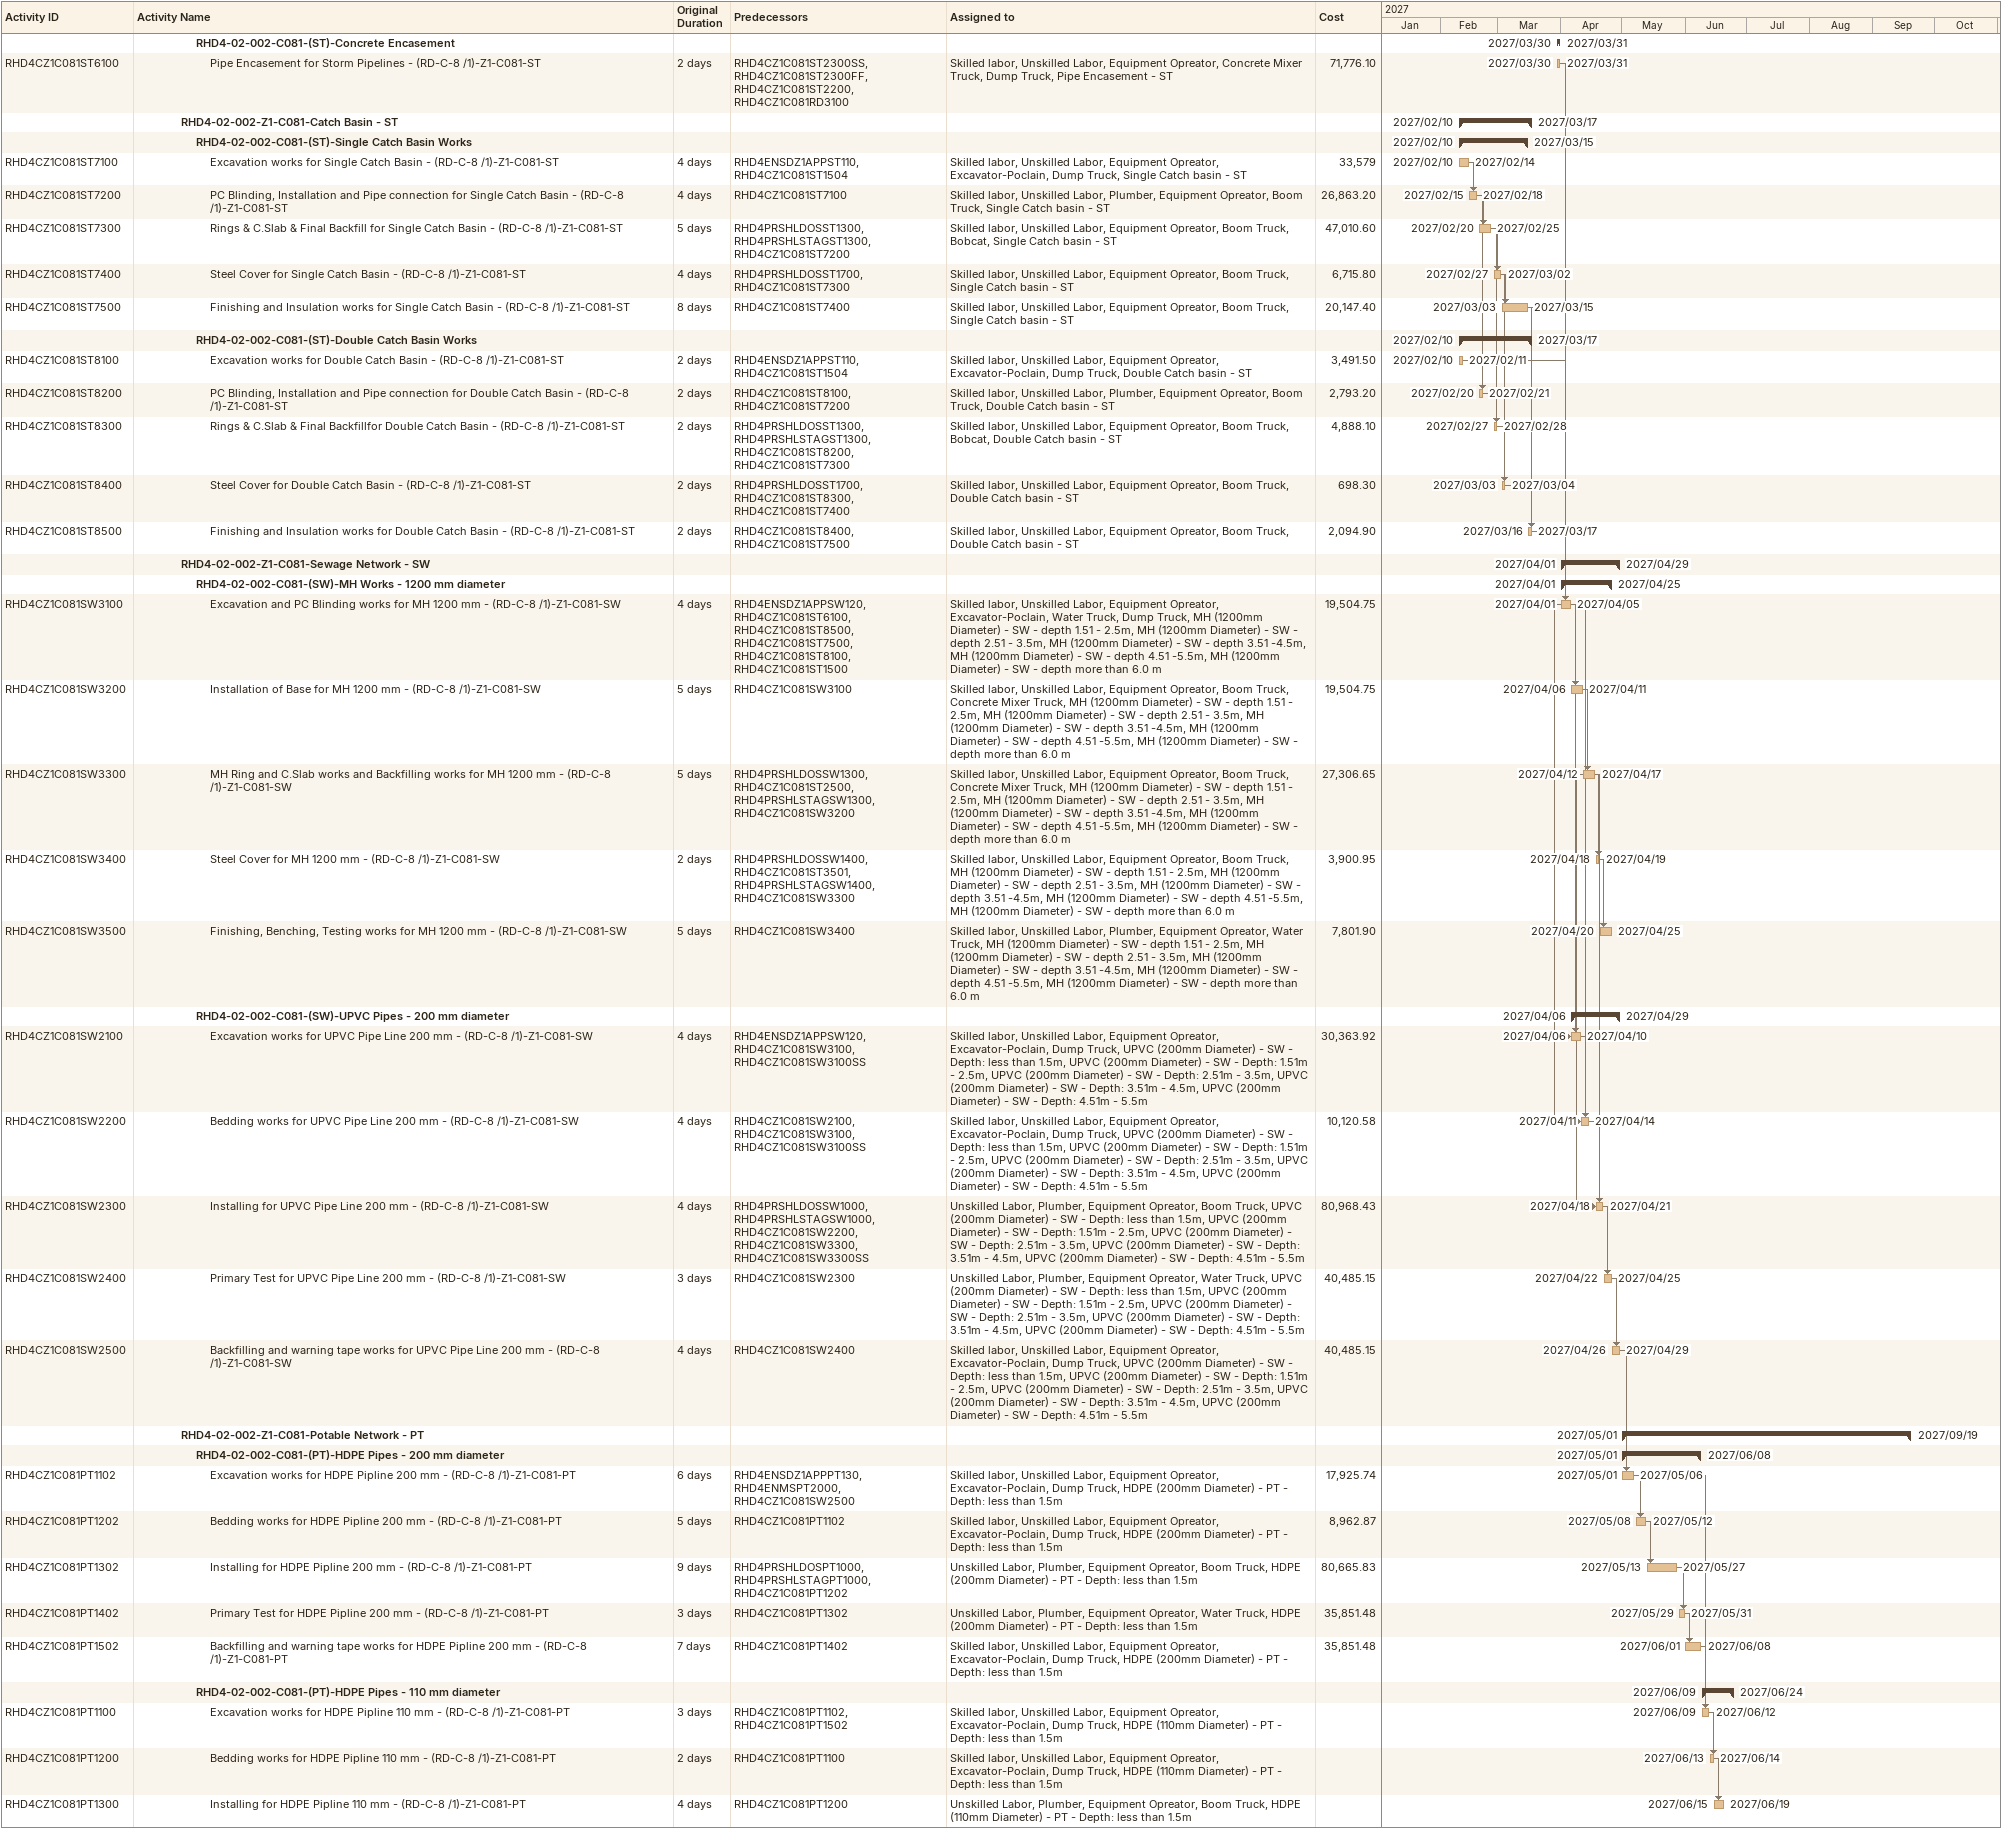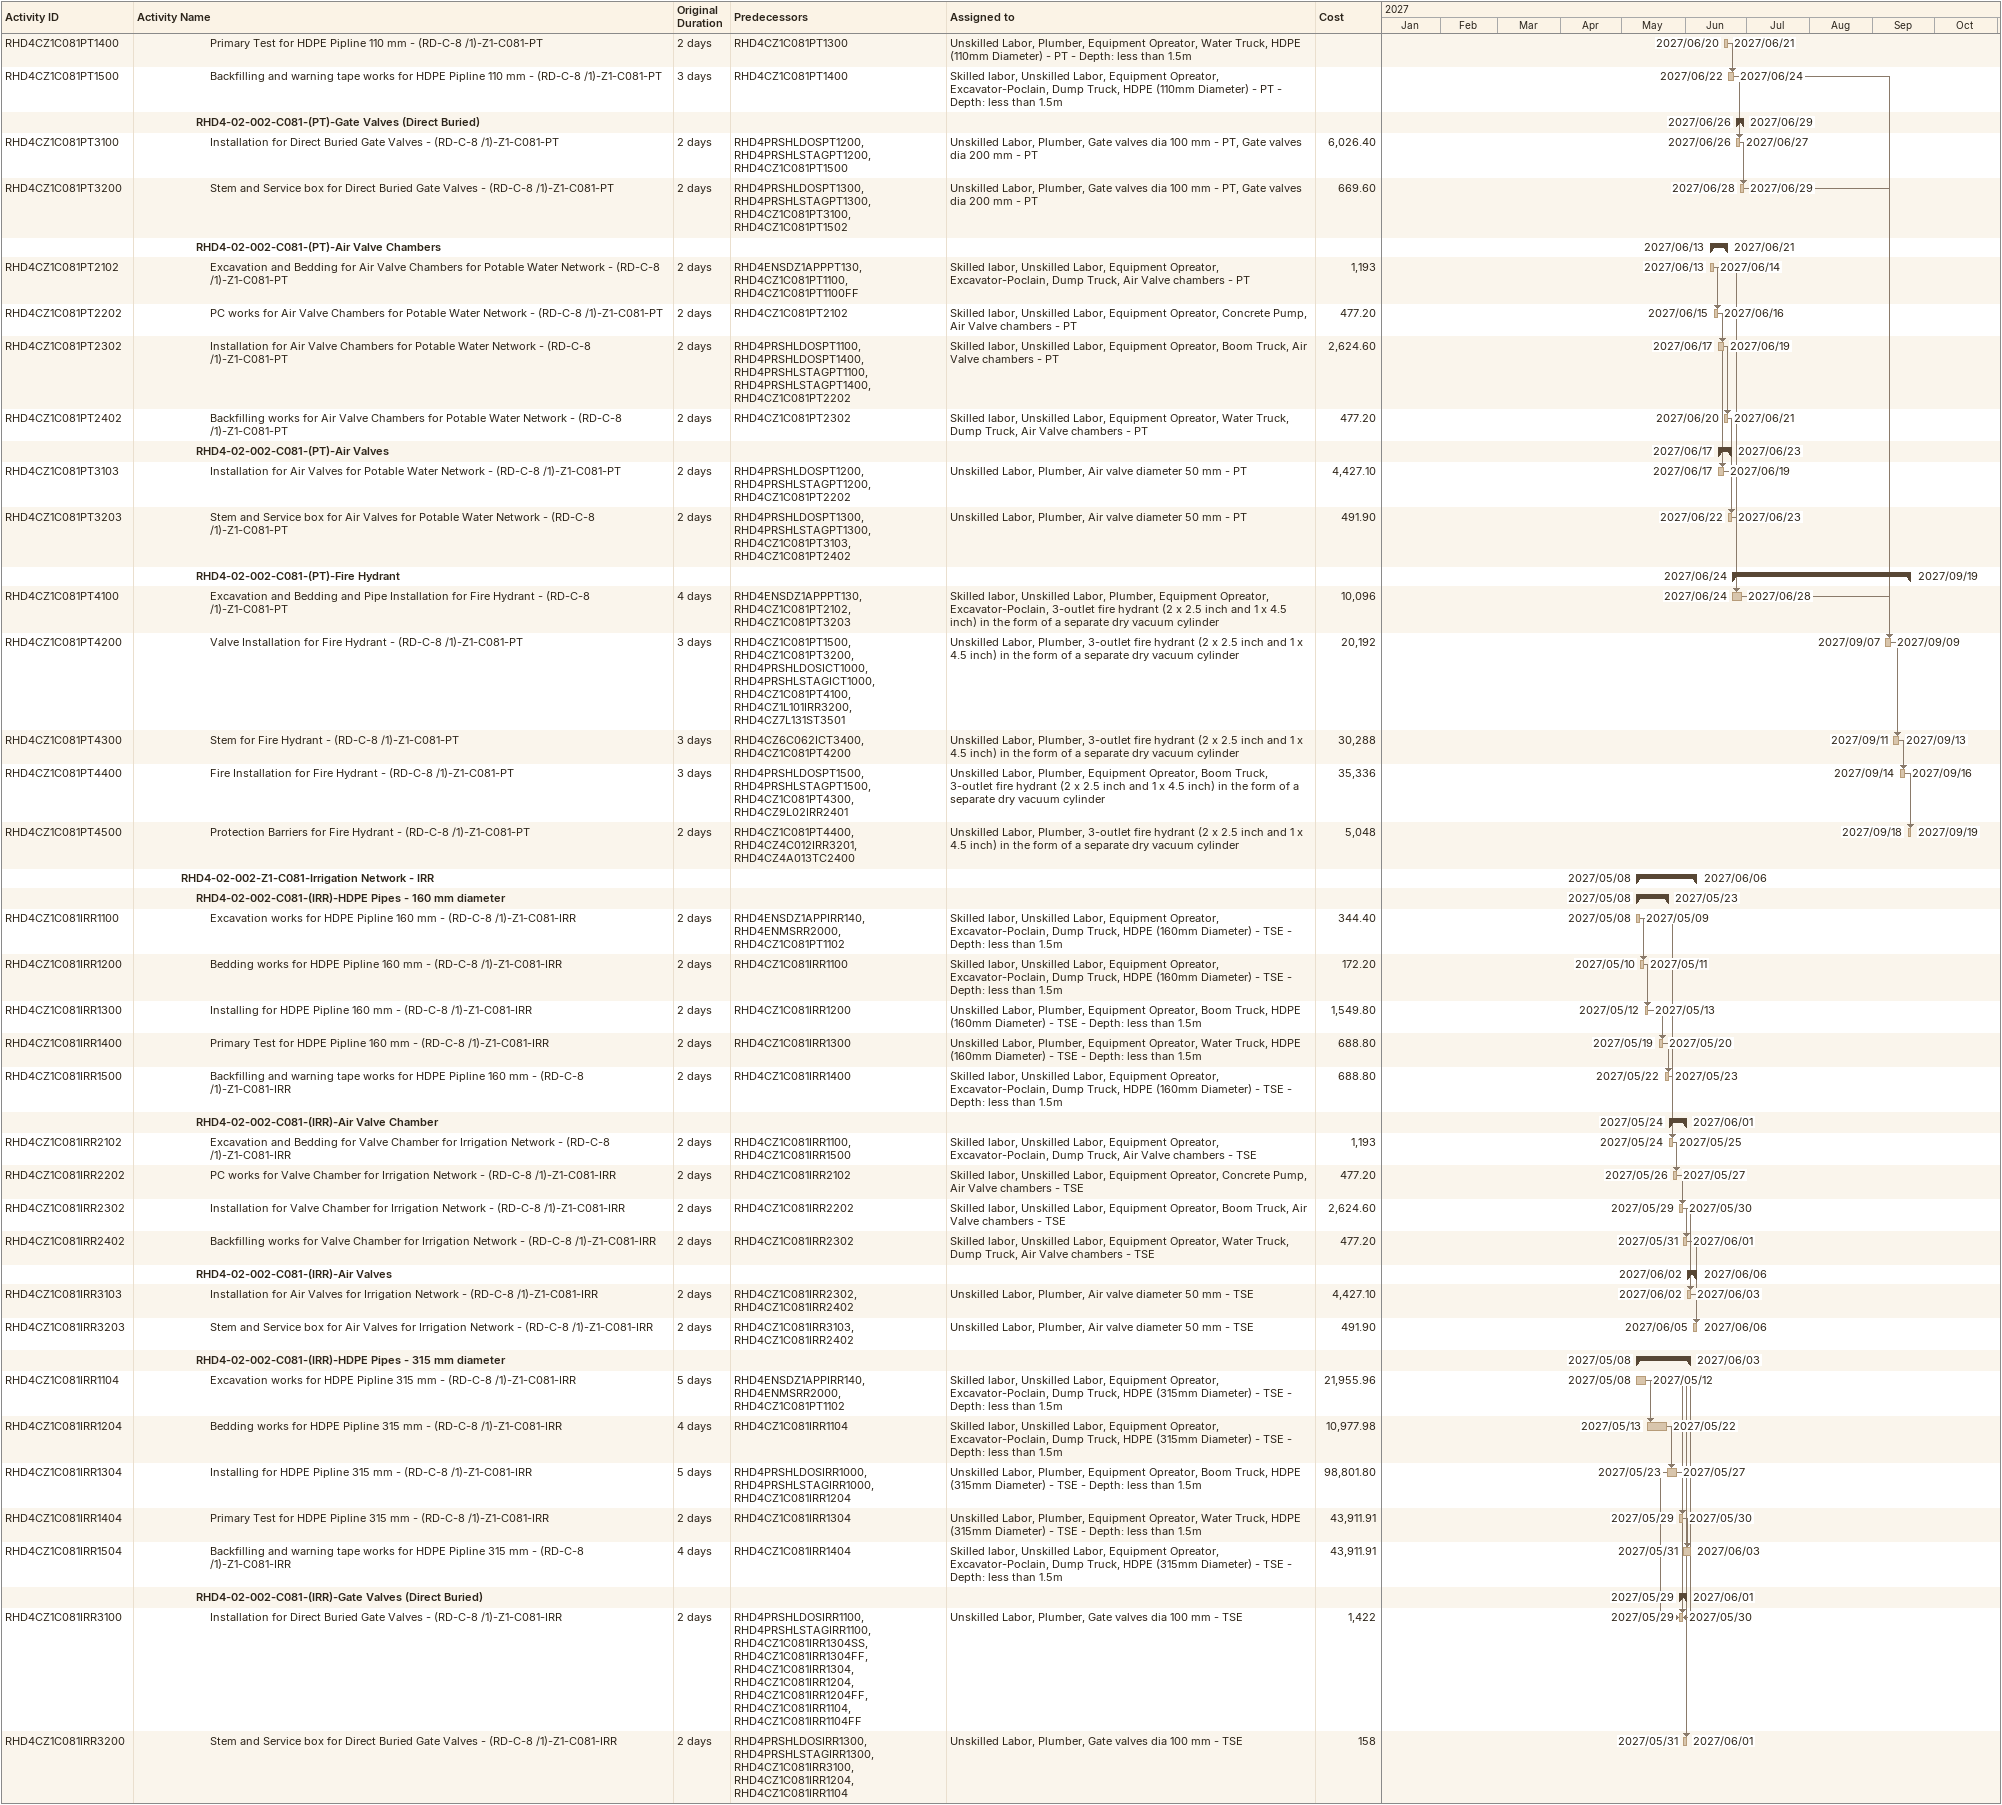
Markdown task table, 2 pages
| ID | Level | Task | Original duration | Start | Finish | Predecessors | Resources | Cost |
|---|---|---|---|---|---|---|---|---|
|  | 5 | **RHD4-02-002-C081-(ST)-Concrete Encasement** |  | 2027-03-30 | 2027-03-31 |  |  |  |
| RHD4CZ1C081ST6100 | 6 | Pipe Encasement for Storm Pipelines - (RD-C-8 /1)-Z1-C081-ST | 2d | 2027-03-30 | 2027-03-31 | RHD4CZ1C081ST2300SS, RHD4CZ1C081ST2300FF, RHD4CZ1C081ST2200, RHD4CZ1C081RD3100 | Skilled labor, Unskilled Labor, Equipment Opreator, Concrete Mixer Truck, Dump Truck, Pipe Encasement - ST | 71776.10 |
|  | 4 | **RHD4-02-002-Z1-C081-Catch Basin - ST** |  | 2027-02-10 | 2027-03-17 |  |  |  |
|  | 5 | **RHD4-02-002-C081-(ST)-Single Catch Basin Works** |  | 2027-02-10 | 2027-03-15 |  |  |  |
| RHD4CZ1C081ST7100 | 6 | Excavation works for Single Catch Basin - (RD-C-8 /1)-Z1-C081-ST | 4d | 2027-02-10 | 2027-02-14 | RHD4ENSDZ1APPST110, RHD4CZ1C081ST1504 | Skilled labor, Unskilled Labor, Equipment Opreator, Excavator-Poclain, Dump Truck, Single Catch basin - ST | 33579 |
| RHD4CZ1C081ST7200 | 6 | PC Blinding, Installation and Pipe connection for Single Catch Basin - (RD-C-8 /1)-Z1-C081-ST | 4d | 2027-02-15 | 2027-02-18 | RHD4CZ1C081ST7100 | Skilled labor, Unskilled Labor, Plumber, Equipment Opreator, Boom Truck, Single Catch basin - ST | 26863.20 |
| RHD4CZ1C081ST7300 | 6 | Rings & C.Slab & Final Backfill for Single Catch Basin - (RD-C-8 /1)-Z1-C081-ST | 5d | 2027-02-20 | 2027-02-25 | RHD4PRSHLDOSST1300, RHD4PRSHLSTAGST1300, RHD4CZ1C081ST7200 | Skilled labor, Unskilled Labor, Equipment Opreator, Boom Truck, Bobcat, Single Catch basin - ST | 47010.60 |
| RHD4CZ1C081ST7400 | 6 | Steel Cover for Single Catch Basin - (RD-C-8 /1)-Z1-C081-ST | 4d | 2027-02-27 | 2027-03-02 | RHD4PRSHLDOSST1700, RHD4CZ1C081ST7300 | Skilled labor, Unskilled Labor, Equipment Opreator, Boom Truck, Single Catch basin - ST | 6715.80 |
| RHD4CZ1C081ST7500 | 6 | Finishing and Insulation works for Single Catch Basin - (RD-C-8 /1)-Z1-C081-ST | 8d | 2027-03-03 | 2027-03-15 | RHD4CZ1C081ST7400 | Skilled labor, Unskilled Labor, Equipment Opreator, Boom Truck, Single Catch basin - ST | 20147.40 |
|  | 5 | **RHD4-02-002-C081-(ST)-Double Catch Basin Works** |  | 2027-02-10 | 2027-03-17 |  |  |  |
| RHD4CZ1C081ST8100 | 6 | Excavation works for Double Catch Basin - (RD-C-8 /1)-Z1-C081-ST | 2d | 2027-02-10 | 2027-02-11 | RHD4ENSDZ1APPST110, RHD4CZ1C081ST1504 | Skilled labor, Unskilled Labor, Equipment Opreator, Excavator-Poclain, Dump Truck, Double Catch basin - ST | 3491.50 |
| RHD4CZ1C081ST8200 | 6 | PC Blinding, Installation and Pipe connection for Double Catch Basin - (RD-C-8 /1)-Z1-C081-ST | 2d | 2027-02-20 | 2027-02-21 | RHD4CZ1C081ST8100, RHD4CZ1C081ST7200 | Skilled labor, Unskilled Labor, Plumber, Equipment Opreator, Boom Truck, Double Catch basin - ST | 2793.20 |
| RHD4CZ1C081ST8300 | 6 | Rings & C.Slab & Final Backfillfor Double Catch Basin - (RD-C-8 /1)-Z1-C081-ST | 2d | 2027-02-27 | 2027-02-28 | RHD4PRSHLDOSST1300, RHD4PRSHLSTAGST1300, RHD4CZ1C081ST8200, RHD4CZ1C081ST7300 | Skilled labor, Unskilled Labor, Equipment Opreator, Boom Truck, Bobcat, Double Catch basin - ST | 4888.10 |
| RHD4CZ1C081ST8400 | 6 | Steel Cover for Double Catch Basin - (RD-C-8 /1)-Z1-C081-ST | 2d | 2027-03-03 | 2027-03-04 | RHD4PRSHLDOSST1700, RHD4CZ1C081ST8300, RHD4CZ1C081ST7400 | Skilled labor, Unskilled Labor, Equipment Opreator, Boom Truck, Double Catch basin - ST | 698.30 |
| RHD4CZ1C081ST8500 | 6 | Finishing and Insulation works for Double Catch Basin - (RD-C-8 /1)-Z1-C081-ST | 2d | 2027-03-16 | 2027-03-17 | RHD4CZ1C081ST8400, RHD4CZ1C081ST7500 | Skilled labor, Unskilled Labor, Equipment Opreator, Boom Truck, Double Catch basin - ST | 2094.90 |
|  | 4 | **RHD4-02-002-Z1-C081-Sewage Network - SW** |  | 2027-04-01 | 2027-04-29 |  |  |  |
|  | 5 | **RHD4-02-002-C081-(SW)-MH Works - 1200 mm diameter** |  | 2027-04-01 | 2027-04-25 |  |  |  |
| RHD4CZ1C081SW3100 | 6 | Excavation and PC Blinding works for MH 1200 mm - (RD-C-8 /1)-Z1-C081-SW | 4d | 2027-04-01 | 2027-04-05 | RHD4ENSDZ1APPSW120, RHD4CZ1C081ST6100, RHD4CZ1C081ST8500, RHD4CZ1C081ST7500, RHD4CZ1C081ST8100, RHD4CZ1C081ST1500 | Skilled labor, Unskilled Labor, Equipment Opreator, Excavator-Poclain, Water Truck, Dump Truck, MH (1200mm Diameter) - SW - depth 1.51 - 2.5m, MH (1200mm Diameter) - SW - depth 2.51 - 3.5m, MH (1200mm Diameter) - SW - depth 3.51 -4.5m, MH (1200mm Diameter) - SW - depth 4.51 -5.5m, MH (1200mm Diameter) - SW - depth more than 6.0 m | 19504.75 |
| RHD4CZ1C081SW3200 | 6 | Installation of Base for MH 1200 mm - (RD-C-8 /1)-Z1-C081-SW | 5d | 2027-04-06 | 2027-04-11 | RHD4CZ1C081SW3100 | Skilled labor, Unskilled Labor, Equipment Opreator, Boom Truck, Concrete Mixer Truck, MH (1200mm Diameter) - SW - depth 1.51 - 2.5m, MH (1200mm Diameter) - SW - depth 2.51 - 3.5m, MH (1200mm Diameter) - SW - depth 3.51 -4.5m, MH (1200mm Diameter) - SW - depth 4.51 -5.5m, MH (1200mm Diameter) - SW - depth more than 6.0 m | 19504.75 |
| RHD4CZ1C081SW3300 | 6 | MH Ring and C.Slab works and Backfilling works for MH 1200 mm - (RD-C-8 /1)-Z1-C081-SW | 5d | 2027-04-12 | 2027-04-17 | RHD4PRSHLDOSSW1300, RHD4CZ1C081ST2500, RHD4PRSHLSTAGSW1300, RHD4CZ1C081SW3200 | Skilled labor, Unskilled Labor, Equipment Opreator, Boom Truck, Concrete Mixer Truck, MH (1200mm Diameter) - SW - depth 1.51 - 2.5m, MH (1200mm Diameter) - SW - depth 2.51 - 3.5m, MH (1200mm Diameter) - SW - depth 3.51 -4.5m, MH (1200mm Diameter) - SW - depth 4.51 -5.5m, MH (1200mm Diameter) - SW - depth more than 6.0 m | 27306.65 |
| RHD4CZ1C081SW3400 | 6 | Steel Cover for MH 1200 mm - (RD-C-8 /1)-Z1-C081-SW | 2d | 2027-04-18 | 2027-04-19 | RHD4PRSHLDOSSW1400, RHD4CZ1C081ST3501, RHD4PRSHLSTAGSW1400, RHD4CZ1C081SW3300 | Skilled labor, Unskilled Labor, Equipment Opreator, Boom Truck, MH (1200mm Diameter) - SW - depth 1.51 - 2.5m, MH (1200mm Diameter) - SW - depth 2.51 - 3.5m, MH (1200mm Diameter) - SW - depth 3.51 -4.5m, MH (1200mm Diameter) - SW - depth 4.51 -5.5m, MH (1200mm Diameter) - SW - depth more than 6.0 m | 3900.95 |
| RHD4CZ1C081SW3500 | 6 | Finishing, Benching, Testing works for MH 1200 mm - (RD-C-8 /1)-Z1-C081-SW | 5d | 2027-04-20 | 2027-04-25 | RHD4CZ1C081SW3400 | Skilled labor, Unskilled Labor, Plumber, Equipment Opreator, Water Truck, MH (1200mm Diameter) - SW - depth 1.51 - 2.5m, MH (1200mm Diameter) - SW - depth 2.51 - 3.5m, MH (1200mm Diameter) - SW - depth 3.51 -4.5m, MH (1200mm Diameter) - SW - depth 4.51 -5.5m, MH (1200mm Diameter) - SW - depth more than 6.0 m | 7801.90 |
|  | 5 | **RHD4-02-002-C081-(SW)-UPVC Pipes - 200 mm diameter** |  | 2027-04-06 | 2027-04-29 |  |  |  |
| RHD4CZ1C081SW2100 | 6 | Excavation works for UPVC Pipe Line 200 mm - (RD-C-8 /1)-Z1-C081-SW | 4d | 2027-04-06 | 2027-04-10 | RHD4ENSDZ1APPSW120, RHD4CZ1C081SW3100, RHD4CZ1C081SW3100SS | Skilled labor, Unskilled Labor, Equipment Opreator, Excavator-Poclain, Dump Truck, UPVC (200mm Diameter) - SW - Depth: less than 1.5m, UPVC (200mm Diameter) - SW - Depth: 1.51m - 2.5m, UPVC (200mm Diameter) - SW - Depth: 2.51m - 3.5m, UPVC (200mm Diameter) - SW - Depth: 3.51m - 4.5m, UPVC (200mm Diameter) - SW - Depth: 4.51m - 5.5m | 30363.92 |
| RHD4CZ1C081SW2200 | 6 | Bedding works for UPVC Pipe Line 200 mm - (RD-C-8 /1)-Z1-C081-SW | 4d | 2027-04-11 | 2027-04-14 | RHD4CZ1C081SW2100, RHD4CZ1C081SW3100, RHD4CZ1C081SW3100SS | Skilled labor, Unskilled Labor, Equipment Opreator, Excavator-Poclain, Dump Truck, UPVC (200mm Diameter) - SW - Depth: less than 1.5m, UPVC (200mm Diameter) - SW - Depth: 1.51m - 2.5m, UPVC (200mm Diameter) - SW - Depth: 2.51m - 3.5m, UPVC (200mm Diameter) - SW - Depth: 3.51m - 4.5m, UPVC (200mm Diameter) - SW - Depth: 4.51m - 5.5m | 10120.58 |
| RHD4CZ1C081SW2300 | 6 | Installing for UPVC Pipe Line 200 mm - (RD-C-8 /1)-Z1-C081-SW | 4d | 2027-04-18 | 2027-04-21 | RHD4PRSHLDOSSW1000, RHD4PRSHLSTAGSW1000, RHD4CZ1C081SW2200, RHD4CZ1C081SW3300, RHD4CZ1C081SW3300SS | Unskilled Labor, Plumber, Equipment Opreator, Boom Truck, UPVC (200mm Diameter) - SW - Depth: less than 1.5m, UPVC (200mm Diameter) - SW - Depth: 1.51m - 2.5m, UPVC (200mm Diameter) - SW - Depth: 2.51m - 3.5m, UPVC (200mm Diameter) - SW - Depth: 3.51m - 4.5m, UPVC (200mm Diameter) - SW - Depth: 4.51m - 5.5m | 80968.43 |
| RHD4CZ1C081SW2400 | 6 | Primary Test for UPVC Pipe Line 200 mm - (RD-C-8 /1)-Z1-C081-SW | 3d | 2027-04-22 | 2027-04-25 | RHD4CZ1C081SW2300 | Unskilled Labor, Plumber, Equipment Opreator, Water Truck, UPVC (200mm Diameter) - SW - Depth: less than 1.5m, UPVC (200mm Diameter) - SW - Depth: 1.51m - 2.5m, UPVC (200mm Diameter) - SW - Depth: 2.51m - 3.5m, UPVC (200mm Diameter) - SW - Depth: 3.51m - 4.5m, UPVC (200mm Diameter) - SW - Depth: 4.51m - 5.5m | 40485.15 |
| RHD4CZ1C081SW2500 | 6 | Backfilling and warning tape works for UPVC Pipe Line 200 mm - (RD-C-8 /1)-Z1-C081-SW | 4d | 2027-04-26 | 2027-04-29 | RHD4CZ1C081SW2400 | Skilled labor, Unskilled Labor, Equipment Opreator, Excavator-Poclain, Dump Truck, UPVC (200mm Diameter) - SW - Depth: less than 1.5m, UPVC (200mm Diameter) - SW - Depth: 1.51m - 2.5m, UPVC (200mm Diameter) - SW - Depth: 2.51m - 3.5m, UPVC (200mm Diameter) - SW - Depth: 3.51m - 4.5m, UPVC (200mm Diameter) - SW - Depth: 4.51m - 5.5m | 40485.15 |
|  | 4 | **RHD4-02-002-Z1-C081-Potable Network - PT** |  | 2027-05-01 | 2027-09-19 |  |  |  |
|  | 5 | **RHD4-02-002-C081-(PT)-HDPE Pipes - 200 mm diameter** |  | 2027-05-01 | 2027-06-08 |  |  |  |
| RHD4CZ1C081PT1102 | 6 | Excavation works for HDPE Pipline 200 mm - (RD-C-8 /1)-Z1-C081-PT | 6d | 2027-05-01 | 2027-05-06 | RHD4ENSDZ1APPPT130, RHD4ENMSPT2000, RHD4CZ1C081SW2500 | Skilled labor, Unskilled Labor, Equipment Opreator, Excavator-Poclain, Dump Truck, HDPE (200mm Diameter) - PT - Depth: less than 1.5m | 17925.74 |
| RHD4CZ1C081PT1202 | 6 | Bedding works for HDPE Pipline 200 mm - (RD-C-8 /1)-Z1-C081-PT | 5d | 2027-05-08 | 2027-05-12 | RHD4CZ1C081PT1102 | Skilled labor, Unskilled Labor, Equipment Opreator, Excavator-Poclain, Dump Truck, HDPE (200mm Diameter) - PT - Depth: less than 1.5m | 8962.87 |
| RHD4CZ1C081PT1302 | 6 | Installing for HDPE Pipline 200 mm - (RD-C-8 /1)-Z1-C081-PT | 9d | 2027-05-13 | 2027-05-27 | RHD4PRSHLDOSPT1000, RHD4PRSHLSTAGPT1000, RHD4CZ1C081PT1202 | Unskilled Labor, Plumber, Equipment Opreator, Boom Truck, HDPE (200mm Diameter) - PT - Depth: less than 1.5m | 80665.83 |
| RHD4CZ1C081PT1402 | 6 | Primary Test for HDPE Pipline 200 mm - (RD-C-8 /1)-Z1-C081-PT | 3d | 2027-05-29 | 2027-05-31 | RHD4CZ1C081PT1302 | Unskilled Labor, Plumber, Equipment Opreator, Water Truck, HDPE (200mm Diameter) - PT - Depth: less than 1.5m | 35851.48 |
| RHD4CZ1C081PT1502 | 6 | Backfilling and warning tape works for HDPE Pipline 200 mm - (RD-C-8 /1)-Z1-C081-PT | 7d | 2027-06-01 | 2027-06-08 | RHD4CZ1C081PT1402 | Skilled labor, Unskilled Labor, Equipment Opreator, Excavator-Poclain, Dump Truck, HDPE (200mm Diameter) - PT - Depth: less than 1.5m | 35851.48 |
|  | 5 | **RHD4-02-002-C081-(PT)-HDPE Pipes - 110 mm diameter** |  | 2027-06-09 | 2027-06-24 |  |  |  |
| RHD4CZ1C081PT1100 | 6 | Excavation works for HDPE Pipline 110 mm - (RD-C-8 /1)-Z1-C081-PT | 3d | 2027-06-09 | 2027-06-12 | RHD4CZ1C081PT1102, RHD4CZ1C081PT1502 | Skilled labor, Unskilled Labor, Equipment Opreator, Excavator-Poclain, Dump Truck, HDPE (110mm Diameter) - PT - Depth: less than 1.5m |  |
| RHD4CZ1C081PT1200 | 6 | Bedding works for HDPE Pipline 110 mm - (RD-C-8 /1)-Z1-C081-PT | 2d | 2027-06-13 | 2027-06-14 | RHD4CZ1C081PT1100 | Skilled labor, Unskilled Labor, Equipment Opreator, Excavator-Poclain, Dump Truck, HDPE (110mm Diameter) - PT - Depth: less than 1.5m |  |
| RHD4CZ1C081PT1300 | 6 | Installing for HDPE Pipline 110 mm - (RD-C-8 /1)-Z1-C081-PT | 4d | 2027-06-15 | 2027-06-19 | RHD4CZ1C081PT1200 | Unskilled Labor, Plumber, Equipment Opreator, Boom Truck, HDPE (110mm Diameter) - PT - Depth: less than 1.5m |  |
| RHD4CZ1C081PT1400 | 6 | Primary Test for HDPE Pipline 110 mm - (RD-C-8 /1)-Z1-C081-PT | 2d | 2027-06-20 | 2027-06-21 | RHD4CZ1C081PT1300 | Unskilled Labor, Plumber, Equipment Opreator, Water Truck, HDPE (110mm Diameter) - PT - Depth: less than 1.5m |  |
| RHD4CZ1C081PT1500 | 6 | Backfilling and warning tape works for HDPE Pipline 110 mm - (RD-C-8 /1)-Z1-C081-PT | 3d | 2027-06-22 | 2027-06-24 | RHD4CZ1C081PT1400 | Skilled labor, Unskilled Labor, Equipment Opreator, Excavator-Poclain, Dump Truck, HDPE (110mm Diameter) - PT - Depth: less than 1.5m |  |
|  | 5 | **RHD4-02-002-C081-(PT)-Gate Valves (Direct Buried)** |  | 2027-06-26 | 2027-06-29 |  |  |  |
| RHD4CZ1C081PT3100 | 6 | Installation for Direct Buried Gate Valves - (RD-C-8 /1)-Z1-C081-PT | 2d | 2027-06-26 | 2027-06-27 | RHD4PRSHLDOSPT1200, RHD4PRSHLSTAGPT1200, RHD4CZ1C081PT1500 | Unskilled Labor, Plumber, Gate valves dia 100 mm - PT, Gate valves dia 200 mm - PT | 6026.40 |
| RHD4CZ1C081PT3200 | 6 | Stem and Service box for Direct Buried Gate Valves - (RD-C-8 /1)-Z1-C081-PT | 2d | 2027-06-28 | 2027-06-29 | RHD4PRSHLDOSPT1300, RHD4PRSHLSTAGPT1300, RHD4CZ1C081PT3100, RHD4CZ1C081PT1502 | Unskilled Labor, Plumber, Gate valves dia 100 mm - PT, Gate valves dia 200 mm - PT | 669.60 |
|  | 5 | **RHD4-02-002-C081-(PT)-Air Valve Chambers** |  | 2027-06-13 | 2027-06-21 |  |  |  |
| RHD4CZ1C081PT2102 | 6 | Excavation and Bedding for Air Valve Chambers for Potable Water Network - (RD-C-8 /1)-Z1-C081-PT | 2d | 2027-06-13 | 2027-06-14 | RHD4ENSDZ1APPPT130, RHD4CZ1C081PT1100, RHD4CZ1C081PT1100FF | Skilled labor, Unskilled Labor, Equipment Opreator, Excavator-Poclain, Dump Truck, Air Valve chambers - PT | 1193 |
| RHD4CZ1C081PT2202 | 6 | PC works for Air Valve Chambers for Potable Water Network - (RD-C-8 /1)-Z1-C081-PT | 2d | 2027-06-15 | 2027-06-16 | RHD4CZ1C081PT2102 | Skilled labor, Unskilled Labor, Equipment Opreator, Concrete Pump, Air Valve chambers - PT | 477.20 |
| RHD4CZ1C081PT2302 | 6 | Installation for Air Valve Chambers for Potable Water Network - (RD-C-8 /1)-Z1-C081-PT | 2d | 2027-06-17 | 2027-06-19 | RHD4PRSHLDOSPT1100, RHD4PRSHLDOSPT1400, RHD4PRSHLSTAGPT1100, RHD4PRSHLSTAGPT1400, RHD4CZ1C081PT2202 | Skilled labor, Unskilled Labor, Equipment Opreator, Boom Truck, Air Valve chambers - PT | 2624.60 |
| RHD4CZ1C081PT2402 | 6 | Backfilling works for Air Valve Chambers for Potable Water Network - (RD-C-8 /1)-Z1-C081-PT | 2d | 2027-06-20 | 2027-06-21 | RHD4CZ1C081PT2302 | Skilled labor, Unskilled Labor, Equipment Opreator, Water Truck, Dump Truck, Air Valve chambers - PT | 477.20 |
|  | 5 | **RHD4-02-002-C081-(PT)-Air Valves** |  | 2027-06-17 | 2027-06-23 |  |  |  |
| RHD4CZ1C081PT3103 | 6 | Installation for Air Valves for Potable Water Network - (RD-C-8 /1)-Z1-C081-PT | 2d | 2027-06-17 | 2027-06-19 | RHD4PRSHLDOSPT1200, RHD4PRSHLSTAGPT1200, RHD4CZ1C081PT2202 | Unskilled Labor, Plumber, Air valve diameter 50 mm - PT | 4427.10 |
| RHD4CZ1C081PT3203 | 6 | Stem and Service box for Air Valves for Potable Water Network - (RD-C-8 /1)-Z1-C081-PT | 2d | 2027-06-22 | 2027-06-23 | RHD4PRSHLDOSPT1300, RHD4PRSHLSTAGPT1300, RHD4CZ1C081PT3103, RHD4CZ1C081PT2402 | Unskilled Labor, Plumber, Air valve diameter 50 mm - PT | 491.90 |
|  | 5 | **RHD4-02-002-C081-(PT)-Fire Hydrant** |  | 2027-06-24 | 2027-09-19 |  |  |  |
| RHD4CZ1C081PT4100 | 6 | Excavation and Bedding and Pipe Installation for Fire Hydrant - (RD-C-8 /1)-Z1-C081-PT | 4d | 2027-06-24 | 2027-06-28 | RHD4ENSDZ1APPPT130, RHD4CZ1C081PT2102, RHD4CZ1C081PT3203 | Skilled labor, Unskilled Labor, Plumber, Equipment Opreator, Excavator-Poclain, 3-outlet fire hydrant (2 x 2.5 inch and 1 x 4.5 inch) in the form of a separate dry vacuum cylinder | 10096 |
| RHD4CZ1C081PT4200 | 6 | Valve Installation for Fire Hydrant - (RD-C-8 /1)-Z1-C081-PT | 3d | 2027-09-07 | 2027-09-09 | RHD4CZ1C081PT1500, RHD4CZ1C081PT3200, RHD4PRSHLDOSICT1000, RHD4PRSHLSTAGICT1000, RHD4CZ1C081PT4100, RHD4CZ1L101IRR3200, RHD4CZ7L131ST3501 | Unskilled Labor, Plumber, 3-outlet fire hydrant (2 x 2.5 inch and 1 x 4.5 inch) in the form of a separate dry vacuum cylinder | 20192 |
| RHD4CZ1C081PT4300 | 6 | Stem for Fire Hydrant - (RD-C-8 /1)-Z1-C081-PT | 3d | 2027-09-11 | 2027-09-13 | RHD4CZ6C062ICT3400, RHD4CZ1C081PT4200 | Unskilled Labor, Plumber, 3-outlet fire hydrant (2 x 2.5 inch and 1 x 4.5 inch) in the form of a separate dry vacuum cylinder | 30288 |
| RHD4CZ1C081PT4400 | 6 | Fire Installation for Fire Hydrant - (RD-C-8 /1)-Z1-C081-PT | 3d | 2027-09-14 | 2027-09-16 | RHD4PRSHLDOSPT1500, RHD4PRSHLSTAGPT1500, RHD4CZ1C081PT4300, RHD4CZ9L02IRR2401 | Unskilled Labor, Plumber, Equipment Opreator, Boom Truck, 3-outlet fire hydrant (2 x 2.5 inch and 1 x 4.5 inch) in the form of a separate dry vacuum cylinder | 35336 |
| RHD4CZ1C081PT4500 | 6 | Protection Barriers for Fire Hydrant - (RD-C-8 /1)-Z1-C081-PT | 2d | 2027-09-18 | 2027-09-19 | RHD4CZ1C081PT4400, RHD4CZ4C012IRR3201, RHD4CZ4A013TC2400 | Unskilled Labor, Plumber, 3-outlet fire hydrant (2 x 2.5 inch and 1 x 4.5 inch) in the form of a separate dry vacuum cylinder | 5048 |
|  | 4 | **RHD4-02-002-Z1-C081-Irrigation Network - IRR** |  | 2027-05-08 | 2027-06-06 |  |  |  |
|  | 5 | **RHD4-02-002-C081-(IRR)-HDPE Pipes - 160 mm diameter** |  | 2027-05-08 | 2027-05-23 |  |  |  |
| RHD4CZ1C081IRR1100 | 6 | Excavation works for HDPE Pipline 160 mm - (RD-C-8 /1)-Z1-C081-IRR | 2d | 2027-05-08 | 2027-05-09 | RHD4ENSDZ1APPIRR140, RHD4ENMSRR2000, RHD4CZ1C081PT1102 | Skilled labor, Unskilled Labor, Equipment Opreator, Excavator-Poclain, Dump Truck, HDPE (160mm Diameter) - TSE - Depth: less than 1.5m | 344.40 |
| RHD4CZ1C081IRR1200 | 6 | Bedding works for HDPE Pipline 160 mm - (RD-C-8 /1)-Z1-C081-IRR | 2d | 2027-05-10 | 2027-05-11 | RHD4CZ1C081IRR1100 | Skilled labor, Unskilled Labor, Equipment Opreator, Excavator-Poclain, Dump Truck, HDPE (160mm Diameter) - TSE - Depth: less than 1.5m | 172.20 |
| RHD4CZ1C081IRR1300 | 6 | Installing for HDPE Pipline 160 mm - (RD-C-8 /1)-Z1-C081-IRR | 2d | 2027-05-12 | 2027-05-13 | RHD4CZ1C081IRR1200 | Unskilled Labor, Plumber, Equipment Opreator, Boom Truck, HDPE (160mm Diameter) - TSE - Depth: less than 1.5m | 1549.80 |
| RHD4CZ1C081IRR1400 | 6 | Primary Test for HDPE Pipline 160 mm - (RD-C-8 /1)-Z1-C081-IRR | 2d | 2027-05-19 | 2027-05-20 | RHD4CZ1C081IRR1300 | Unskilled Labor, Plumber, Equipment Opreator, Water Truck, HDPE (160mm Diameter) - TSE - Depth: less than 1.5m | 688.80 |
| RHD4CZ1C081IRR1500 | 6 | Backfilling and warning tape works for HDPE Pipline 160 mm - (RD-C-8 /1)-Z1-C081-IRR | 2d | 2027-05-22 | 2027-05-23 | RHD4CZ1C081IRR1400 | Skilled labor, Unskilled Labor, Equipment Opreator, Excavator-Poclain, Dump Truck, HDPE (160mm Diameter) - TSE - Depth: less than 1.5m | 688.80 |
|  | 5 | **RHD4-02-002-C081-(IRR)-Air Valve Chamber** |  | 2027-05-24 | 2027-06-01 |  |  |  |
| RHD4CZ1C081IRR2102 | 6 | Excavation and Bedding for Valve Chamber for Irrigation Network - (RD-C-8 /1)-Z1-C081-IRR | 2d | 2027-05-24 | 2027-05-25 | RHD4CZ1C081IRR1100, RHD4CZ1C081IRR1500 | Skilled labor, Unskilled Labor, Equipment Opreator, Excavator-Poclain, Dump Truck, Air Valve chambers - TSE | 1193 |
| RHD4CZ1C081IRR2202 | 6 | PC works for Valve Chamber for Irrigation Network - (RD-C-8 /1)-Z1-C081-IRR | 2d | 2027-05-26 | 2027-05-27 | RHD4CZ1C081IRR2102 | Skilled labor, Unskilled Labor, Equipment Opreator, Concrete Pump, Air Valve chambers - TSE | 477.20 |
| RHD4CZ1C081IRR2302 | 6 | Installation for Valve Chamber for Irrigation Network - (RD-C-8 /1)-Z1-C081-IRR | 2d | 2027-05-29 | 2027-05-30 | RHD4CZ1C081IRR2202 | Skilled labor, Unskilled Labor, Equipment Opreator, Boom Truck, Air Valve chambers - TSE | 2624.60 |
| RHD4CZ1C081IRR2402 | 6 | Backfilling works for Valve Chamber for Irrigation Network - (RD-C-8 /1)-Z1-C081-IRR | 2d | 2027-05-31 | 2027-06-01 | RHD4CZ1C081IRR2302 | Skilled labor, Unskilled Labor, Equipment Opreator, Water Truck, Dump Truck, Air Valve chambers - TSE | 477.20 |
|  | 5 | **RHD4-02-002-C081-(IRR)-Air Valves** |  | 2027-06-02 | 2027-06-06 |  |  |  |
| RHD4CZ1C081IRR3103 | 6 | Installation for Air Valves for Irrigation Network - (RD-C-8 /1)-Z1-C081-IRR | 2d | 2027-06-02 | 2027-06-03 | RHD4CZ1C081IRR2302, RHD4CZ1C081IRR2402 | Unskilled Labor, Plumber, Air valve diameter 50 mm - TSE | 4427.10 |
| RHD4CZ1C081IRR3203 | 6 | Stem and Service box for Air Valves for Irrigation Network - (RD-C-8 /1)-Z1-C081-IRR | 2d | 2027-06-05 | 2027-06-06 | RHD4CZ1C081IRR3103, RHD4CZ1C081IRR2402 | Unskilled Labor, Plumber, Air valve diameter 50 mm - TSE | 491.90 |
|  | 5 | **RHD4-02-002-C081-(IRR)-HDPE Pipes - 315 mm diameter** |  | 2027-05-08 | 2027-06-03 |  |  |  |
| RHD4CZ1C081IRR1104 | 6 | Excavation works for HDPE Pipline 315 mm - (RD-C-8 /1)-Z1-C081-IRR | 5d | 2027-05-08 | 2027-05-12 | RHD4ENSDZ1APPIRR140, RHD4ENMSRR2000, RHD4CZ1C081PT1102 | Skilled labor, Unskilled Labor, Equipment Opreator, Excavator-Poclain, Dump Truck, HDPE (315mm Diameter) - TSE - Depth: less than 1.5m | 21955.96 |
| RHD4CZ1C081IRR1204 | 6 | Bedding works for HDPE Pipline 315 mm - (RD-C-8 /1)-Z1-C081-IRR | 4d | 2027-05-13 | 2027-05-22 | RHD4CZ1C081IRR1104 | Skilled labor, Unskilled Labor, Equipment Opreator, Excavator-Poclain, Dump Truck, HDPE (315mm Diameter) - TSE - Depth: less than 1.5m | 10977.98 |
| RHD4CZ1C081IRR1304 | 6 | Installing for HDPE Pipline 315 mm - (RD-C-8 /1)-Z1-C081-IRR | 5d | 2027-05-23 | 2027-05-27 | RHD4PRSHLDOSIRR1000, RHD4PRSHLSTAGIRR1000, RHD4CZ1C081IRR1204 | Unskilled Labor, Plumber, Equipment Opreator, Boom Truck, HDPE (315mm Diameter) - TSE - Depth: less than 1.5m | 98801.80 |
| RHD4CZ1C081IRR1404 | 6 | Primary Test for HDPE Pipline 315 mm - (RD-C-8 /1)-Z1-C081-IRR | 2d | 2027-05-29 | 2027-05-30 | RHD4CZ1C081IRR1304 | Unskilled Labor, Plumber, Equipment Opreator, Water Truck, HDPE (315mm Diameter) - TSE - Depth: less than 1.5m | 43911.91 |
| RHD4CZ1C081IRR1504 | 6 | Backfilling and warning tape works for HDPE Pipline 315 mm - (RD-C-8 /1)-Z1-C081-IRR | 4d | 2027-05-31 | 2027-06-03 | RHD4CZ1C081IRR1404 | Skilled labor, Unskilled Labor, Equipment Opreator, Excavator-Poclain, Dump Truck, HDPE (315mm Diameter) - TSE - Depth: less than 1.5m | 43911.91 |
|  | 5 | **RHD4-02-002-C081-(IRR)-Gate Valves (Direct Buried)** |  | 2027-05-29 | 2027-06-01 |  |  |  |
| RHD4CZ1C081IRR3100 | 6 | Installation for Direct Buried Gate Valves - (RD-C-8 /1)-Z1-C081-IRR | 2d | 2027-05-29 | 2027-05-30 | RHD4PRSHLDOSIRR1100, RHD4PRSHLSTAGIRR1100, RHD4CZ1C081IRR1304SS, RHD4CZ1C081IRR1304FF, RHD4CZ1C081IRR1304, RHD4CZ1C081IRR1204, RHD4CZ1C081IRR1204FF, RHD4CZ1C081IRR1104, RHD4CZ1C081IRR1104FF | Unskilled Labor, Plumber, Gate valves dia 100 mm - TSE | 1422 |
| RHD4CZ1C081IRR3200 | 6 | Stem and Service box for Direct Buried Gate Valves - (RD-C-8 /1)-Z1-C081-IRR | 2d | 2027-05-31 | 2027-06-01 | RHD4PRSHLDOSIRR1300, RHD4PRSHLSTAGIRR1300, RHD4CZ1C081IRR3100, RHD4CZ1C081IRR1204, RHD4CZ1C081IRR1104 | Unskilled Labor, Plumber, Gate valves dia 100 mm - TSE | 158 |
